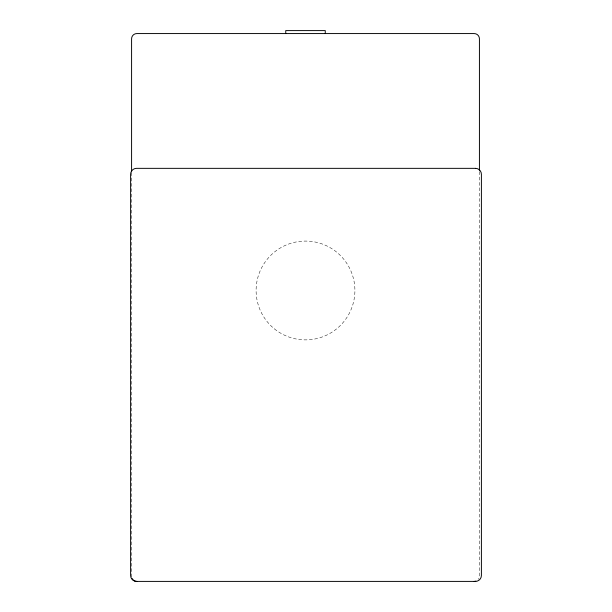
<?xml version="1.0" encoding="UTF-8"?>
<svg xmlns="http://www.w3.org/2000/svg" width="612" height="612" viewBox="0 0 612 612"><rect width="100%" height="100%" fill="white"/><g stroke="black" fill="none" stroke-linecap="round" stroke-linejoin="round"><path stroke-width="0.46" stroke-dasharray="3.06 2.29" d="M479.426 171.697L479.426 576.183A5.217 5.217 0 0 1 478.423 579.25M131.588 172.653L131.588 576.183A5.217 5.217 0 0 0 131.656 577.001M274.413 328.881A49.411 49.411 0 0 0 354.302 298.212A49.411 49.411 0 0 0 287.801 244.356A49.411 49.411 0 0 0 274.413 328.881"/><path stroke-width="0.92" d="M479.426 170.74L479.426 38.786A5.217 5.217 0 0 0 474.208 33.568L136.805 33.568A5.217 5.217 0 0 0 131.588 38.786L131.588 171.697M325.27 33.568L325.27 30.6L285.743 30.6L285.743 33.568M136.805 581.4A5.217 5.217 0 0 1 132.161 578.554M475.815 581.148A5.217 5.217 0 0 1 474.208 581.4M475.47 168.346L136.53 168.346A5.929 5.929 0 0 0 130.601 174.275L130.601 575.471A5.929 5.929 0 0 0 136.53 581.4L475.47 581.4A5.929 5.929 0 0 0 481.399 575.471L481.399 174.275A5.929 5.929 0 0 0 475.47 168.346"/></g></svg>
